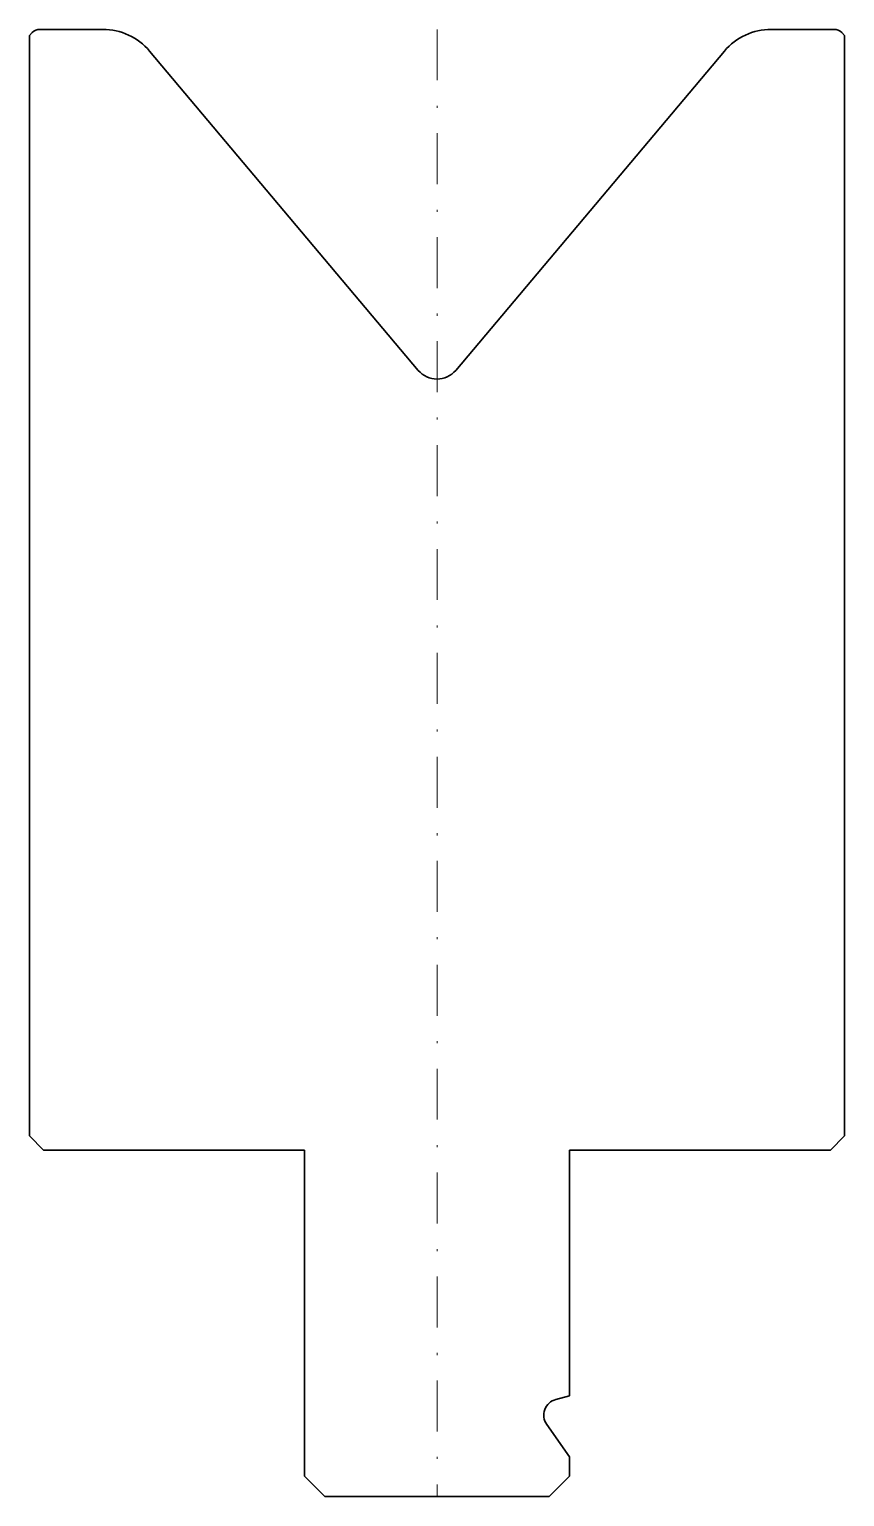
# Model space of a CAD drawing. Header units: millimetres. Extents: x -20 to 20, y -72 to 0.
import ezdxf

# ---------------------------------------------------------------- set-up
doc = ezdxf.new("R2010")
doc.units = ezdxf.units.MM
doc.header["$LTSCALE"] = 5
doc.linetypes.add('AUSGEZOGEN', pattern=[0])
doc.linetypes.add('DASHDOT', pattern=[1, 0.5, -0.25, 0, -0.25])
doc.layers.add('2', color=7, linetype='Continuous')

msp = doc.modelspace()

# ---------------------------------------------------------------- linework, layer by layer
at = {"layer": '2', "color": 7, "linetype": 'AUSGEZOGEN', "lineweight": 35}
for p, q in [((-19.473, 0), (-16.396, 0)), ((16.396, 0), (19.473, 0)), ((-20, -0.299), (-19.862, -0.161)), ((-20, -54.3), (-20, -0.299)), ((19.862, -0.161), (20, -0.299)), ((20, -0.299), (20, -54.3)), ((-14.101, -1.068), (-0.918, -16.733)), ((0.918, -16.733), (14.101, -1.068)), ((-19.3, -55), (-20, -54.3)), ((20, -54.3), (19.3, -55)), ((-6.5, -55), (-19.3, -55)), ((-6.5, -71), (-6.5, -55)), ((19.3, -55), (6.5, -55)), ((6.5, -55), (6.5, -67.049)), ((6.5, -67.049), (5.833, -67.228)), ((5.384, -68.46), (6.5, -70.053)), ((6.5, -70.053), (6.5, -71)), ((-5.5, -72), (-6.5, -71)), ((6.5, -71), (5.5, -72)), ((5.5, -72), (-5.5, -72))]:
    msp.add_line(p, q, dxfattribs=at)
at = {"layer": '2', "color": 7, "linetype": 'DASHDOT', "lineweight": 18}
msp.add_line((0, 0), (0, -72), dxfattribs=at)
at = {"layer": '2', "color": 7, "linetype": 'AUSGEZOGEN', "lineweight": 35}
for centre, radius, start, end in [((-16.396, -3), 3, 40.08333, 90), ((16.396, -3), 3, 90, 139.91667), ((19.473, -0.55), 0.55, 45, 90), ((-19.473, -0.55), 0.55, 90, 135), ((0, -15.96), 1.2, 220.08333, 319.91667), ((6.04, -68.001), 0.8, 105, 215)]:
    msp.add_arc(centre, radius, start, end, dxfattribs=at)

doc.saveas('drawing.dxf')
